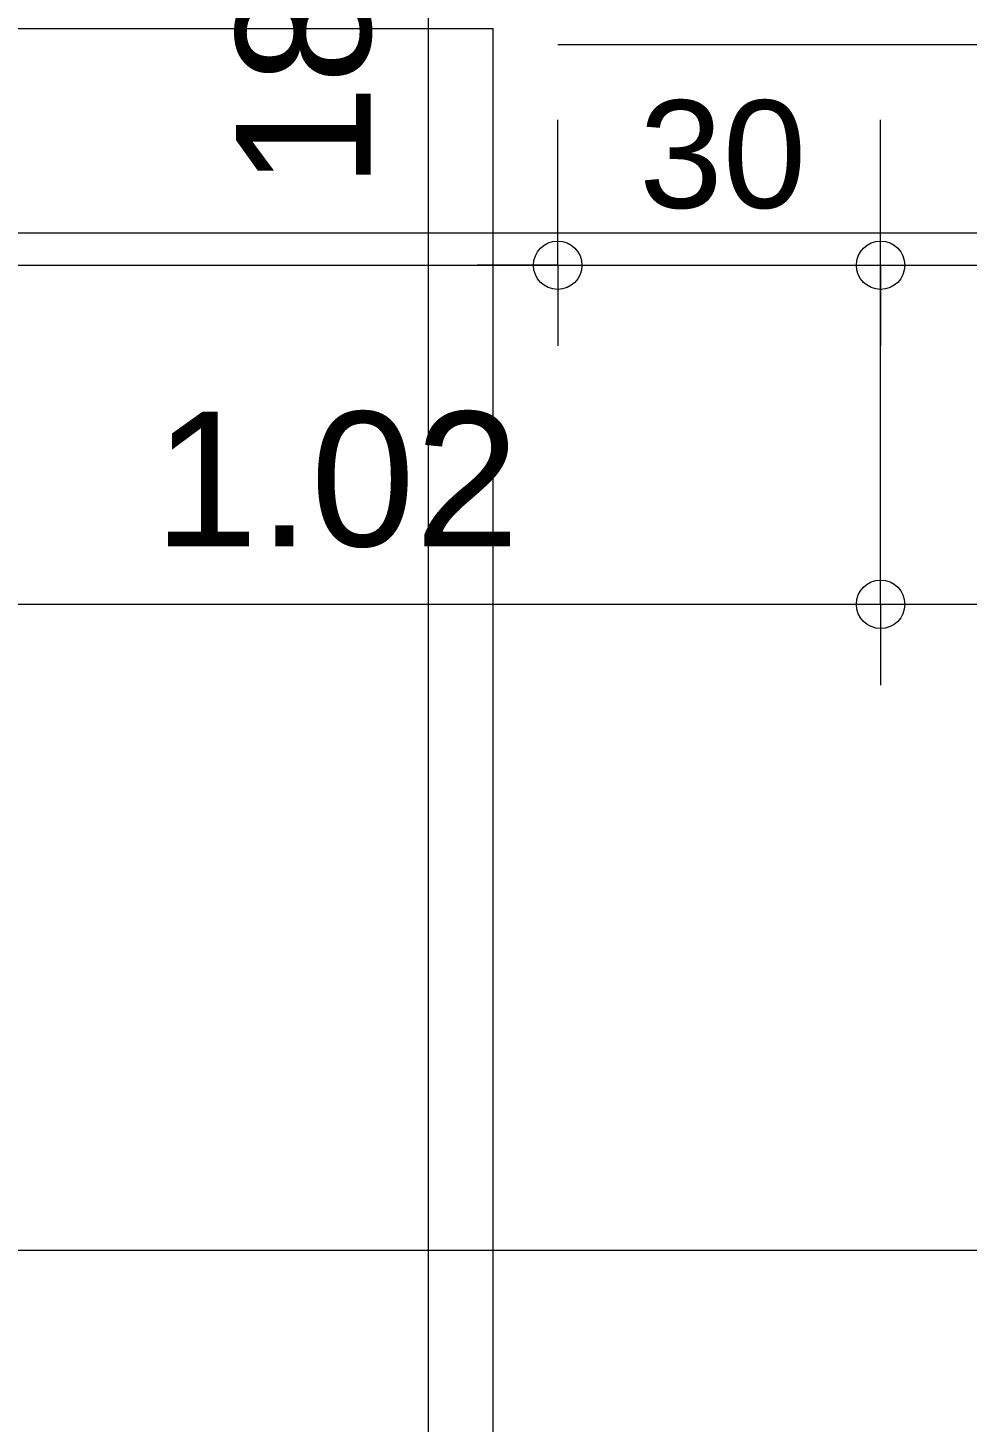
# Model space of a CAD drawing. Header units: metres. Extents: x 0.003 to 0.843, y 0.003 to 0.597.
# Drawn here: x 0.33051 to 0.34797, y 0.4523 to 0.47821 of the extents above; entities that cross this region are included whole.
import ezdxf

# ---------------------------------------------------------------- set-up
doc = ezdxf.new("R2010")
doc.units = ezdxf.units.M
for name, pattern in [('AUSGEZOGEN', [0]), ('PUNKT2', [3.175, 0, -3.175]), ('STRICHLINIE', [19.049999999999997, 12.7, -6.35]), ('STRICHPUNKT', [25.4, 12.7, -6.35, 0, -6.35])]:
    doc.linetypes.add(name, pattern=pattern)
for name, color, linetype, lineweight in [('Konstruktion unten', 7, 'STRICHLINIE', 13), ('Moebel', 253, 'AUSGEZOGEN', 13), ('Vorhangbrett', 7, 'AUSGEZOGEN', 13), ('Werkplan- Ausfuehrungsmasse', 7, 'AUSGEZOGEN', 13)]:
    doc.layers.add(name, color=color, linetype=linetype, lineweight=lineweight)
doc.styles.add('ARIAL', font='ARIAL.TTF')

msp = doc.modelspace()

# ---------------------------------------------------------------- linework, layer by layer
at = {"layer": 'Konstruktion unten', "color": 7, "linetype": 'STRICHLINIE', "lineweight": 13}
msp.add_line((0.3191599929332736, 0.4743973564484409), (0.6343599858880049, 0.4743973564484409), dxfattribs=at)
at = {"layer": 'Konstruktion unten', "color": 7, "linetype": 'PUNKT2', "lineweight": 13}
msp.add_line((0.3191599929332736, 0.4737973564618518), (0.6375599858164795, 0.4737973564618518), dxfattribs=at)
at = {"layer": 'Moebel', "color": 253, "linetype": 'AUSGEZOGEN', "lineweight": 13}
for p in [(0.3261599927768113, 0.4781973563635042), (0.3391599924862387, 0.3941973582410506)]:
    msp.add_line(p, (0.3391599924862387, 0.4781973563635042), dxfattribs=at)
at = {"layer": 'Vorhangbrett', "color": 191, "linetype": 'STRICHPUNKT', "lineweight": 13, "true_color": 0xbe96ea}
msp.add_line((0.3403599924594168, 0.4778973563702096), (0.3803599915653473, 0.4778973563702096), dxfattribs=at)
at = {"layer": 'Vorhangbrett', "color": 191, "linetype": 'AUSGEZOGEN', "lineweight": 18, "true_color": 0xbe96ea}
for p, q in [((0.3403599924594168, 0.4737973564618518), (0.3403599924594168, 0.4764973564015021)), ((0.3463599923253064, 0.4737973564618518), (0.3463599923253064, 0.4764973564015021)), ((0.3403599924594168, 0.4737973564618519), (0.3403599924594168, 0.4752973564748904)), ((0.3463599923253064, 0.4737973564618519), (0.3463599923253064, 0.4752973564748904)), ((0.3403599924594168, 0.4737973564618519), (0.3403599924594168, 0.4722973594700536)), ((0.3463599923253064, 0.4737973564618519), (0.3463599923253064, 0.4722973594700536))]:
    msp.add_line(p, q, dxfattribs=at)
at = {"layer": 'Vorhangbrett', "color": 191, "linetype": 'AUSGEZOGEN', "lineweight": 13, "true_color": 0xbe96ea}
for p, q in [((0.3403599924594168, 0.4737973564618519), (0.3388599954676187, 0.4737973564618519)), ((0.3403599924594168, 0.4737973564618518), (0.3463599923253064, 0.4737973564618518)), ((0.3463599923253064, 0.4737973564618519), (0.347859992338345, 0.4737973564618519))]:
    msp.add_line(p, q, dxfattribs=at)
at = {"layer": 'Vorhangbrett', "color": 191, "linetype": 'AUSGEZOGEN', "lineweight": 18, "true_color": 0xbe96ea}
for centre in [(0.3403599924594168, 0.4737973564618519), (0.3463599923253064, 0.4737973564618519)]:
    msp.add_circle(centre, 0.0004500000039115547, dxfattribs=at)
at = {"layer": 'Werkplan- Ausfuehrungsmasse', "color": 7, "linetype": 'AUSGEZOGEN', "lineweight": 13}
for p, q in [((0.3379599925130608, 0.3928973582701078), (0.3379599925130608, 0.4793973563366822)), ((0.3463599923253064, 0.4674973566026679), (0.3463599923253064, 0.4689973566157064)), ((0.3463599923253064, 0.4674973566026679), (0.3463599923253064, 0.4659973596108696)), ((0.3259599927812817, 0.4554973568708888), (0.3953599912300708, 0.4554973568708888))]:
    msp.add_line(p, q, dxfattribs=at)
for points in [[(0.3463599923253064, 0.4674973566026679), (0.3463599923253065, 0.4676050639450192), (0.3463599923253065, 0.4676050639450192), (0.3463599923253064, 0.4681223565675318), (0.3463599923253064, 0.4681223565675318), (0.3463599923253064, 0.4681223565675318), (0.3463599923253064, 0.4681223565675318), (0.3463599923253064, 0.4681223565675318), (0.3463599923253064, 0.4681223565675318), (0.3463599923253064, 0.4681223565675318), (0.3463599923253064, 0.4681223565675318), (0.3463599923253064, 0.4681223565675318), (0.3463599923253064, 0.4681223565675318), (0.3463599923253064, 0.4681223565675318), (0.3463599923253064, 0.4681223565675318), (0.3463599923253064, 0.4681223565675318), (0.3463599923253064, 0.4681223565675318), (0.3463599923253064, 0.4681223565675318), (0.3463599923253064, 0.4681223565675318), (0.3463599923253064, 0.4681223565675318), (0.3463599923253064, 0.4681223565675318), (0.3463599923253064, 0.4681223565675318), (0.3463599923253064, 0.4681223565675318), (0.3463599923253064, 0.4681223565675318), (0.3463599923253064, 0.4681223565675318), (0.3463599923253064, 0.4681223565675318), (0.3463599923253064, 0.4681223565675318), (0.3463599923253064, 0.4681223565675319), (0.3463599923253064, 0.4681223565675319), (0.3463599923253064, 0.4681376129616178), (0.3463599923253064, 0.4681376129616178), (0.3463599923253064, 0.4681380566653071), (0.3463599923253064, 0.4681380566653071), (0.3463599923253064, 0.4681504402601381), (0.3463599923253064, 0.4681504402601381), (0.3463599923253065, 0.4681534692336133), (0.3463599923253065, 0.4681534692336133), (0.3463599923253064, 0.4754973564238538)], [(0.3259599927812817, 0.4674973566026679), (0.3384903001004314, 0.4674973566026678), (0.3384903001004314, 0.4674973566026678), (0.3463599923253064, 0.4674973566026679)], [(0.3463599923253064, 0.4674973566026679), (0.3507902469751971, 0.4674973566026679), (0.3507902469751971, 0.4674973566026679), (0.367318300588162, 0.4674973566026679), (0.367318300588162, 0.4674973566026679), (0.3743599916994578, 0.4674973566026679)]]:
    msp.add_lwpolyline(points, dxfattribs=at)
msp.add_circle((0.3463599923253064, 0.4674973566026679), 0.0004500000039115547, dxfattribs=at)

# ---------------------------------------------------------------- texts
at = {"layer": 'Vorhangbrett', "color": 191, "linetype": 'AUSGEZOGEN', "lineweight": 18, "true_color": 0xbe96ea, "insert": (0.3418729528263217, 0.4748328271071928), "char_height": 0.002, "width": 0.001, "attachment_point": 7, "style": 'ARIAL'}
msp.add_mtext('30', dxfattribs=at)
at = {"layer": 'Werkplan- Ausfuehrungsmasse', "color": 7, "linetype": 'AUSGEZOGEN', "lineweight": 13, "insert": (0.3369173595213587, 0.4752161148821256), "char_height": 0.0025, "width": 0.00125, "attachment_point": 7, "rotation": 90.00000250447816, "style": 'ARIAL'}
msp.add_mtext('18', dxfattribs=at)
at = {"layer": 'Werkplan- Ausfuehrungsmasse', "color": 7, "linetype": 'AUSGEZOGEN', "lineweight": 13, "insert": (0.3328533760085707, 0.4685399895943702), "char_height": 0.0025, "width": 0.00125, "attachment_point": 7, "style": 'ARIAL'}
msp.add_mtext('1.02', dxfattribs=at)

doc.saveas('drawing.dxf')
